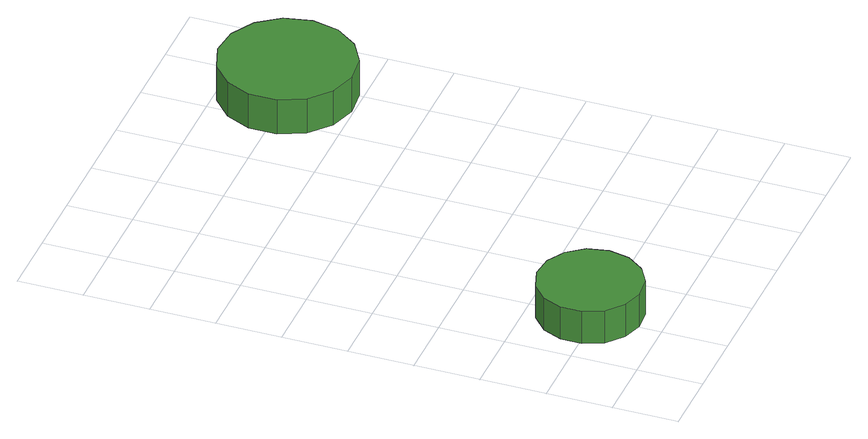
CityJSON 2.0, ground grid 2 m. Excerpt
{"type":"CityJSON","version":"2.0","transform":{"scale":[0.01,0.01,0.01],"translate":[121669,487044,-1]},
"CityObjects":{
"tree1":{"type":"SolitaryVegetationObject","attributes":{"function":"something"},"geometry":[{"type":"MultiSurface","lod":"1","boundaries":[[[0,1,2,3,4,5,6,7,8,9,10,11,12,13,14]],[[15,16,17,18,19,20,21,22,23,24,25,26,27,28,29]],[[0,29,28,1]],[[1,28,27,2]],[[2,27,26,3]],[[3,26,25,4]],[[4,25,24,5]],[[5,24,23,6]],[[6,23,22,7]],[[7,22,21,8]],[[8,21,20,9]],[[9,20,19,10]],[[10,19,18,11]],[[11,18,17,12]],[[12,17,16,13]],[[13,16,15,14]],[[14,15,29,0]]]}]},
"tree2":{"type":"SolitaryVegetationObject","attributes":{"function":"something"},"geometry":[{"type":"MultiSurface","lod":"1","boundaries":[[[30,31,32,33,34,35,36,37,38,39,40,41,42,43,44]],[[45,46,47,48,49,50,51,52,53,54,55,56,57,58,59]],[[30,59,58,31]],[[31,58,57,32]],[[32,57,56,33]],[[33,56,55,34]],[[34,55,54,35]],[[35,54,53,36]],[[36,53,52,37]],[[37,52,51,38]],[[38,51,50,39]],[[39,50,49,40]],[[40,49,48,41]],[[41,48,47,42]],[[42,47,46,43]],[[43,46,45,44]],[[44,45,59,30]]]}]}
},
"vertices":[
[377,224,168],[364,288,168],[325,340,168],[269,373,168],[204,380,168],[142,360,168],[93,316,168],[67,256,168],[67,191,168],[93,131,168],[142,88,168],[204,68,168],[269,74,168],[325,107,168],[364,160,168],[364,160,57],[325,107,57],[269,74,57],[204,68,57],[142,88,57],[93,131,57],[67,191,57],[67,256,57],[93,316,57],[142,360,57],[204,380,57],[269,373,57],[325,340,57],[364,288,57],[377,224,57],
[1148,1409,173],[1130,1493,173],[1080,1561,173],[1006,1604,173],[922,1613,173],[841,1586,173],[778,1530,173],[743,1452,173],[743,1367,173],[778,1289,173],[841,1232,173],[922,1206,173],[1006,1215,173],[1080,1258,173],[1130,1326,173],[1130,1326,55],[1080,1258,55],[1006,1215,55],[922,1206,55],[841,1232,55],[778,1289,55],[743,1367,55],[743,1452,55],[778,1530,55],[841,1586,55],[922,1613,55],[1006,1604,55],[1080,1561,55],[1130,1493,55],[1148,1409,55]
]}
